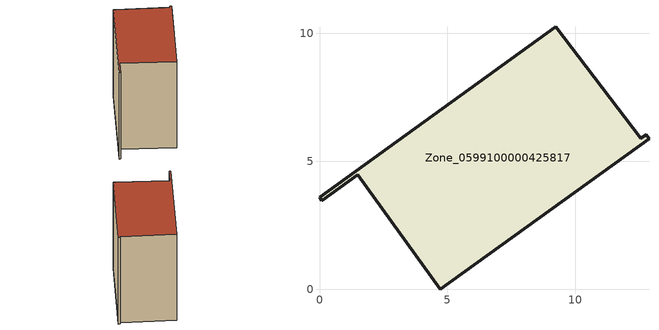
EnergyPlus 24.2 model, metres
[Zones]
Zone_0599100000425817
 floor ground (C_G): 9.24,10.26 12.56,5.9 12.76,6.05 12.88,5.89 4.73,0 1.49,4.47 0.09,3.46 0,3.59 z0
 wall outside (C_F): 0,3.59 0.09,3.46 1.49,4.47 4.73,0 12.88,5.89 12.76,6.05 12.56,5.9 9.24,10.26 0,3.59 z0:9.86
 roof outside (C_R): 12.56,5.9 9.24,10.26 0,3.59 0.09,3.46 1.49,4.47 4.73,0 12.88,5.89 12.76,6.05 z9.86
[BUILDING]
Pand.0599100000425817: North Axis=0; Terrain=City; Loads Convergence Tolerance Value=0.04; Temperature Convergence Tolerance Value=0.4; Solar Distribution=FullExterior; Maximum Number of Warmup Days=25; Minimum Number of Warmup Days=1
[Site:Location]
Rotterdam.The.Hague.AP_ZH_NLD Design_Conditions: Latitude=51.96; Longitude=4.45; Time Zone=1; Elevation=-4.5
[SITE:GROUNDTEMPERATURE:BUILDINGSURFACE]
18, 18, 18, 18, 18, 18, 18, 18, 18, 18, 18, 18
[MATERIAL] Thermal Absorptance=0.9; Solar Absorptance=0.7; Visible Absorptance=0.7
Name | Roughness | Thickness | Conductivity | Density | Specific Heat
G.TI.2006-2014 | MediumSmooth | 0.15 | 0.06 | 540 | 1210
F.TI.2006-2014 | Rough | 0.3 | 0.12 | 1920 | 840
R.TI.2006-2014 | MediumRough | 0.2 | 0.08 | 1500 | 1000
[CONSTRUCTION]
C_G: G.TI.2006-2014
C_F: F.TI.2006-2014
C_R: R.TI.2006-2014
[ZONE]
Zone_0599100000425817: Type=1; Multiplier=1; Ceiling Height=Autocalculate; Volume=Autocalculate; Floor Area=autocalculate; Part of Total Floor Area=Yes
[ZONEINFILTRATION:DESIGNFLOWRATE]
Infil_Zone_0599100000425817: Zone or ZoneList or Space or SpaceList=Zone_0599100000425817; Schedule=AlwaysOn; Design Flow Rate Calculation Method=Flow/Area; Flow Rate per Floor Area=0.0015; Constant Term Coefficient=1; Temperature Term Coefficient=0; Velocity Term Coefficient=0; Velocity Squared Term Coefficient=0
[HVACTEMPLATE:ZONE:IDEALLOADSAIRSYSTEM]
Zone_0599100000425817: Maximum Heating Supply Air Temperature=50; Minimum Cooling Supply Air Temperature=13; Maximum Heating Supply Air Humidity Ratio=0.0156; Minimum Cooling Supply Air Humidity Ratio=0.0077; Heating Limit=NoLimit; Cooling Limit=NoLimit; Dehumidification Control Type=ConstantSensibleHeatRatio; Cooling Sensible Heat Ratio=0.7; Dehumidification Setpoint=60; Humidification Control Type=None; Humidification Setpoint=30; Outdoor Air Method=None; Outdoor Air Flow Rate per Person=0.00944; Outdoor Air Flow Rate per Zone Floor Area=0; Outdoor Air Flow Rate per Zone=0; Demand Controlled Ventilation Type=None; Outdoor Air Economizer Type=NoEconomizer; Heat Recovery Type=None; Sensible Heat Recovery Effectiveness=0.7; Latent Heat Recovery Effectiveness=0.65
[ZONECONTROL:THERMOSTAT]
ThermostatControl_Zone_0599100000425817: Zone or ZoneList=Zone_0599100000425817; Control Type Schedule=DualSetpointControlType; Control 1=Thermostat_Zone_0599100000425817; Temperature Difference Between Cutout And Setpoint=0
[THERMOSTATSETPOINT:DUALSETPOINT]
Thermostat_Zone_0599100000425817: Heating Setpoint Temperature Schedule=HeatingSetpoint_Zone_0599100000425817; Cooling Setpoint Temperature Schedule=CoolingSetpoint_Zone_0599100000425817
[SCHEDULE:COMPACT]
HeatingSetpoint_Zone_0599100000425817: Through: 12/31, For: AllDays, Until: 24:00, 21
CoolingSetpoint_Zone_0599100000425817: Through: 12/31, For: AllDays, Until: 24:00, 24
DualSetpointControlType: Through: 12/31, For: AllDays, Until: 24:00, 4
AlwaysOn: Through: 12/31, For: AllDays, Until: 24:00, 1
